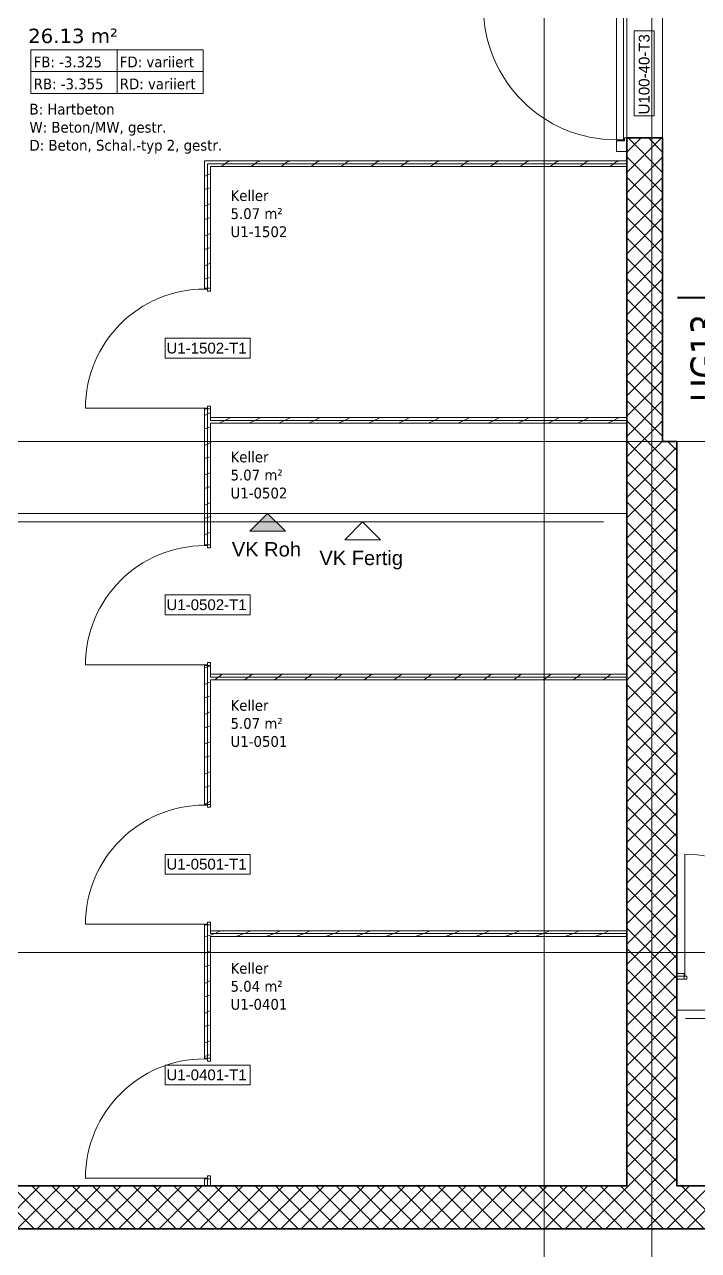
# Model space of a CAD drawing. Extents: x -982 to 937, y -179 to 616.
# Drawn here: x -428.7 to -334.8, y 251 to 421.8 of the extents above; entities that cross this region are included whole.
import ezdxf
from ezdxf.lldxf.tags import DXFTag

# ---------------------------------------------------------------- set-up
doc = ezdxf.new("R2010")
doc.units = 0
doc.layers.get('0').update_dxf_attribs({"lineweight": 13})
for name, color, linetype, lineweight in [('A-____-NOTE-TEXT', 7, 'Continuous', 9), ('A-AREA-____-IDEN', 7, 'Continuous', 5), ('A-DOOR-____-IDEN', 7, 'Continuous', 5), ('A-DOOR-____-OTLN', 7, 'Continuous', 9), ('A-DOOR-FRAM-MCUT', 7, 'Continuous', 9), ('A-DOOR-OPNG-OTLN', 7, 'Continuous', 9), ('A-FLOR-____-OVHD', 7, 'Strichpunkt - Fein', 9), ('A-WALL-____-MCUT', 7, 'Continuous', 35), ('A-WALL-____-PATT', 7, 'Continuous', 35), ('A-WALL-FNSH-MCUT', 7, 'Continuous', 35), ('S-GRID-____-OTLN', 7, 'Continuous', 5)]:
    doc.layers.add(name, color=color, linetype=linetype, lineweight=lineweight)
doc.layers.add('G-____-____-SYMB', color=7, linetype='Strichpunkt - Weit', lineweight=5, true_color=0x008080)
doc.styles.get("Standard").update_dxf_attribs({"font": 'arial.ttf'})
tags = doc.linetypes.add('_Rasterlinie_', pattern=[0.375, 0.2, -0.05, 0.075, -0.05]).pattern_tags.tags
tags[10:11] = [DXFTag(74, 4), DXFTag(75, 0), DXFTag(340, '0'), DXFTag(46, 1.0), DXFTag(50, 0.0), DXFTag(44, 0.0), DXFTag(45, 0.0)]
tags[8:9] = [DXFTag(74, 4), DXFTag(75, 0), DXFTag(340, '0'), DXFTag(46, 1.0), DXFTag(50, 0.0), DXFTag(44, 0.0), DXFTag(45, 0.0)]
tags[6:7] = [DXFTag(74, 4), DXFTag(75, 0), DXFTag(340, '0'), DXFTag(46, 1.0), DXFTag(50, 0.0), DXFTag(44, 0.0), DXFTag(45, 0.0)]
tags[4:5] = [DXFTag(74, 4), DXFTag(75, 0), DXFTag(340, '0'), DXFTag(46, 1.0), DXFTag(50, 0.0), DXFTag(44, 0.0), DXFTag(45, 0.0)]
tags = doc.linetypes.add('Strich Punkt fein', pattern=[0.2, 0.1, -0.05, 0, -0.05]).pattern_tags.tags
tags[10:11] = [DXFTag(74, 4), DXFTag(75, 0), DXFTag(340, '0'), DXFTag(46, 1.0), DXFTag(50, 0.0), DXFTag(44, 0.0), DXFTag(45, 0.0)]
tags[8:9] = [DXFTag(74, 4), DXFTag(75, 0), DXFTag(340, '0'), DXFTag(46, 1.0), DXFTag(50, 0.0), DXFTag(44, 0.0), DXFTag(45, 0.0)]
tags[6:7] = [DXFTag(74, 4), DXFTag(75, 0), DXFTag(340, '0'), DXFTag(46, 1.0), DXFTag(50, 0.0), DXFTag(44, 0.0), DXFTag(45, 0.0)]
tags[4:5] = [DXFTag(74, 4), DXFTag(75, 0), DXFTag(340, '0'), DXFTag(46, 1.0), DXFTag(50, 0.0), DXFTag(44, 0.0), DXFTag(45, 0.0)]
tags = doc.linetypes.add('Strichpunkt - Fein', pattern=[0.2, 0.1, -0.05, 0, -0.05]).pattern_tags.tags
tags[10:11] = [DXFTag(74, 4), DXFTag(75, 0), DXFTag(340, '0'), DXFTag(46, 1.0), DXFTag(50, 0.0), DXFTag(44, 0.0), DXFTag(45, 0.0)]
tags[8:9] = [DXFTag(74, 4), DXFTag(75, 0), DXFTag(340, '0'), DXFTag(46, 1.0), DXFTag(50, 0.0), DXFTag(44, 0.0), DXFTag(45, 0.0)]
tags[6:7] = [DXFTag(74, 4), DXFTag(75, 0), DXFTag(340, '0'), DXFTag(46, 1.0), DXFTag(50, 0.0), DXFTag(44, 0.0), DXFTag(45, 0.0)]
tags[4:5] = [DXFTag(74, 4), DXFTag(75, 0), DXFTag(340, '0'), DXFTag(46, 1.0), DXFTag(50, 0.0), DXFTag(44, 0.0), DXFTag(45, 0.0)]
tags = doc.linetypes.add('Strichpunkt - Weit', pattern=[0.5, 0.2, -0.15, 0, -0.15]).pattern_tags.tags
tags[10:11] = [DXFTag(74, 4), DXFTag(75, 0), DXFTag(340, '0'), DXFTag(46, 1.0), DXFTag(50, 0.0), DXFTag(44, 0.0), DXFTag(45, 0.0)]
tags[8:9] = [DXFTag(74, 4), DXFTag(75, 0), DXFTag(340, '0'), DXFTag(46, 1.0), DXFTag(50, 0.0), DXFTag(44, 0.0), DXFTag(45, 0.0)]
tags[6:7] = [DXFTag(74, 4), DXFTag(75, 0), DXFTag(340, '0'), DXFTag(46, 1.0), DXFTag(50, 0.0), DXFTag(44, 0.0), DXFTag(45, 0.0)]
tags[4:5] = [DXFTag(74, 4), DXFTag(75, 0), DXFTag(340, '0'), DXFTag(46, 1.0), DXFTag(50, 0.0), DXFTag(44, 0.0), DXFTag(45, 0.0)]

# ---------------------------------------------------------------- blocks, each defined once
blk = doc.blocks.new('Referenz-A0UJ2GQRXE', base_point=(-954.02, -167.52))
at = {"layer": 'A-____-NOTE-TEXT', "color": 0, "linetype": 'Continuous', "lineweight": 5, "ltscale": 0.13}
for p, q in [((-394.78, 353.69), (-397.28, 351.19)), ((-392.28, 351.19), (-394.78, 353.69)), ((-381.55, 352.49), (-384.05, 349.99)), ((-379.05, 349.99), (-381.55, 352.49)), ((-397.28, 351.19), (-392.28, 351.19)), ((-384.05, 349.99), (-379.05, 349.99))]:
    blk.add_line(p, q, dxfattribs=at)
for points in [[(-394.78, 351.19), (-397.28, 351.19), (-394.78, 353.69)], [(-394.78, 351.19), (-394.78, 353.69), (-392.28, 351.19)]]:
    blk.add_solid(points, dxfattribs=at)
at = {"layer": 'A-AREA-____-IDEN', "color": 0, "linetype": 'Continuous', "ltscale": 0.13}
for p, q in [((-427.77, 418.29), (-403.77, 418.29)), ((-427.77, 412.17), (-427.77, 418.29)), ((-415.77, 418.29), (-415.77, 412.17)), ((-403.77, 418.29), (-403.77, 412.17)), ((-427.77, 415.23), (-403.77, 415.23)), ((-403.77, 412.17), (-427.77, 412.17))]:
    blk.add_line(p, q, dxfattribs=at)
at = {"layer": 'A-DOOR-____-IDEN', "color": 0, "linetype": 'Continuous', "ltscale": 0.13}
for p, q in [((-343.7, 409.07), (-343.7, 420.91)), ((-343.7, 420.91), (-340.92, 420.91)), ((-340.92, 420.91), (-340.92, 409.07)), ((-340.92, 409.07), (-343.7, 409.07)), ((-409.08, 378.08), (-397.24, 378.08)), ((-409.08, 375.3), (-409.08, 378.08)), ((-397.24, 378.08), (-397.24, 375.3)), ((-397.24, 375.3), (-409.08, 375.3)), ((-409.08, 342.33), (-397.24, 342.33)), ((-409.08, 339.55), (-409.08, 342.33)), ((-397.24, 342.33), (-397.24, 339.55)), ((-397.24, 339.55), (-409.08, 339.55)), ((-409.08, 306.18), (-397.24, 306.18)), ((-409.08, 303.4), (-409.08, 306.18)), ((-397.24, 306.18), (-397.24, 303.4)), ((-397.24, 303.4), (-409.08, 303.4)), ((-409.08, 276.83), (-397.24, 276.83)), ((-409.08, 274.05), (-409.08, 276.83)), ((-397.24, 276.83), (-397.24, 274.05)), ((-397.24, 274.05), (-409.08, 274.05))]:
    blk.add_line(p, q, dxfattribs=at)
at = {"layer": 'A-DOOR-____-OTLN', "color": 0, "linetype": 'Continuous', "ltscale": 0.13}
for p, q in [((-346.2, 405.73), (-346.2, 424.25)), ((-345.2, 424.25), (-345.2, 405.73)), ((-345.2, 405.73), (-346.2, 405.73))]:
    blk.add_line(p, q, dxfattribs=at)
at = {"layer": 'A-DOOR-____-OTLN', "color": 0, "linetype": 'Strich Punkt fein', "ltscale": 0.13}
for p, q in [((-344.76, 423.99), (-344.76, 405.99)), ((-339.76, 405.99), (-339.76, 423.99))]:
    blk.add_line(p, q, dxfattribs=at)
at = {"layer": 'A-DOOR-FRAM-MCUT', "color": 0, "linetype": 'Continuous', "ltscale": 0.13}
for p, q in [((-346.2, 405.59), (-345.06, 405.59)), ((-346.2, 404.09), (-346.2, 405.59)), ((-345.06, 405.99), (-344.76, 405.99)), ((-345.06, 405.59), (-345.06, 405.99)), ((-344.76, 405.99), (-344.76, 404.09)), ((-344.76, 404.09), (-346.2, 404.09)), ((-403.56, 385.04), (-402.76, 385.04)), ((-403.56, 384.94), (-403.56, 385.04)), ((-403.16, 384.94), (-403.56, 384.94)), ((-403.16, 384.64), (-403.16, 384.94)), ((-402.76, 384.64), (-403.16, 384.64)), ((-402.76, 385.04), (-402.76, 384.64)), ((-403.56, 368.34), (-403.16, 368.34)), ((-403.56, 368.24), (-403.56, 368.34)), ((-402.76, 368.24), (-403.56, 368.24)), ((-403.16, 368.64), (-402.76, 368.64)), ((-403.16, 368.34), (-403.16, 368.64)), ((-402.76, 368.64), (-402.76, 368.24)), ((-403.56, 349.29), (-402.76, 349.29)), ((-403.56, 349.19), (-403.56, 349.29)), ((-403.16, 349.19), (-403.56, 349.19)), ((-403.16, 348.89), (-403.16, 349.19)), ((-402.76, 348.89), (-403.16, 348.89)), ((-402.76, 349.29), (-402.76, 348.89)), ((-403.56, 332.59), (-403.16, 332.59)), ((-403.56, 332.49), (-403.56, 332.59)), ((-402.76, 332.49), (-403.56, 332.49)), ((-403.16, 332.89), (-402.76, 332.89)), ((-403.16, 332.59), (-403.16, 332.89)), ((-402.76, 332.89), (-402.76, 332.49)), ((-403.56, 313.14), (-402.76, 313.14)), ((-403.56, 313.04), (-403.56, 313.14)), ((-403.16, 313.04), (-403.56, 313.04)), ((-403.16, 312.74), (-403.16, 313.04)), ((-402.76, 312.74), (-403.16, 312.74)), ((-402.76, 313.14), (-402.76, 312.74)), ((-403.56, 296.44), (-403.16, 296.44)), ((-403.56, 296.34), (-403.56, 296.44)), ((-402.76, 296.34), (-403.56, 296.34)), ((-403.16, 296.74), (-402.76, 296.74)), ((-403.16, 296.44), (-403.16, 296.74)), ((-402.76, 296.74), (-402.76, 296.34)), ((-336.76, 288.79), (-336.76, 289.59)), ((-336.76, 289.59), (-336.66, 289.59)), ((-336.36, 288.79), (-336.76, 288.79)), ((-336.66, 289.59), (-336.66, 289.19)), ((-336.66, 289.19), (-336.36, 289.19)), ((-336.36, 289.19), (-336.36, 288.79)), ((-403.56, 277.79), (-402.76, 277.79)), ((-403.56, 277.69), (-403.56, 277.79)), ((-403.16, 277.69), (-403.56, 277.69)), ((-403.16, 277.39), (-403.16, 277.69)), ((-402.76, 277.39), (-403.16, 277.39)), ((-402.76, 277.79), (-402.76, 277.39)), ((-403.16, 261.39), (-402.76, 261.39)), ((-403.16, 261.09), (-403.16, 261.39)), ((-402.76, 261.39), (-402.76, 260.99)), ((-403.56, 261.09), (-403.16, 261.09)), ((-403.56, 260.99), (-403.56, 261.09)), ((-402.76, 260.99), (-403.56, 260.99))]:
    blk.add_line(p, q, dxfattribs=at)
at = {"layer": 'A-DOOR-OPNG-OTLN', "color": 0, "linetype": 'Continuous', "ltscale": 0.13}
for p, q in [((-403.56, 368.34), (-420.16, 368.34)), ((-403.56, 332.59), (-420.16, 332.59)), ((-336.66, 289.59), (-336.66, 306.19)), ((-403.56, 296.44), (-420.16, 296.44)), ((-403.56, 261.09), (-420.16, 261.09))]:
    blk.add_line(p, q, dxfattribs=at)
for centre, major_axis in [((-346.2, 424.25), (-18.52, 0)), ((-403.56, 368.34), (0, 16.6)), ((-403.56, 332.59), (0, 16.6)), ((-403.56, 296.44), (0, 16.6)), ((-336.66, 289.59), (16.6, 0)), ((-403.56, 261.09), (0, 16.6))]:
    blk.add_ellipse(centre, major_axis=major_axis, ratio=1, start_param=0, end_param=1.570796, dxfattribs=at)
at = {"layer": 'A-FLOR-____-OVHD', "color": 0, "linetype": 'Strichpunkt - Fein', "ltscale": 0.13}
for p, q in [((-887.16, 353.69), (-344.76, 353.69)), ((-429.56, 352.49), (-347.98, 352.49)), ((-337.76, 284.49), (-252.46, 284.49)), ((-336.56, 283.29), (-252.46, 283.29))]:
    blk.add_line(p, q, dxfattribs=at)
at = {"layer": 'A-WALL-____-MCUT', "color": 0, "linetype": 'Continuous', "ltscale": 0.35}
for p, q in [((-344.76, 405.99), (-344.76, 259.99)), ((-339.76, 405.99), (-344.76, 405.99)), ((-339.76, 363.69), (-339.76, 405.99)), ((-337.76, 363.69), (-339.76, 363.69)), ((-337.76, 259.99), (-337.76, 363.69)), ((-344.76, 259.99), (-455.36, 259.99)), ((-252.46, 259.99), (-337.76, 259.99)), ((-461.36, 253.99), (-58.71, 253.99))]:
    blk.add_line(p, q, dxfattribs=at)
at = {"layer": 'A-WALL-____-MCUT', "color": 0, "linetype": 'Continuous', "lineweight": 9, "ltscale": 0.13}
for p, q in [((-344.76, 402.39), (-403.16, 402.39)), ((-403.16, 385.04), (-403.16, 402.39)), ((-403.16, 349.29), (-403.16, 368.24)), ((-402.76, 367.04), (-402.76, 366.64)), ((-344.76, 366.64), (-402.76, 366.64)), ((-403.16, 313.14), (-403.16, 332.49)), ((-402.76, 331.29), (-402.76, 330.89)), ((-344.76, 330.89), (-402.76, 330.89)), ((-403.16, 277.79), (-403.16, 296.34)), ((-402.76, 295.54), (-402.76, 295.14)), ((-344.76, 295.14), (-402.76, 295.14)), ((-336.76, 289.19), (-337.76, 289.19)), ((-403.16, 259.99), (-403.16, 260.99))]:
    blk.add_line(p, q, dxfattribs=at)
at = {"layer": 'A-WALL-____-PATT', "color": 0, "linetype": 'Continuous', "lineweight": 9, "ltscale": 0.13}
for p, q in [((-344.76, 403.99), (-342.75, 405.99)), ((-344.76, 401.16), (-339.92, 405.99)), ((-339.76, 401.2), (-344.55, 405.99)), ((-339.76, 404.03), (-341.72, 405.99)), ((-339.76, 398.37), (-344.76, 403.37)), ((-344.76, 398.33), (-339.76, 403.33)), ((-400.71, 402.39), (-401.25, 401.99)), ((-400.38, 402.64), (-400.71, 402.39)), ((-399.9, 402.79), (-400.34, 402.65)), ((-396.55, 402.39), (-397.08, 401.99)), ((-396.22, 402.64), (-396.55, 402.39)), ((-395.73, 402.79), (-396.17, 402.65)), ((-392.38, 402.39), (-392.92, 401.99)), ((-392.05, 402.64), (-392.38, 402.39)), ((-391.57, 402.79), (-392.01, 402.65)), ((-388.22, 402.39), (-388.75, 401.99)), ((-387.89, 402.64), (-388.22, 402.39)), ((-387.4, 402.79), (-387.84, 402.65)), ((-384.05, 402.39), (-384.59, 401.99)), ((-383.72, 402.64), (-384.05, 402.39)), ((-383.24, 402.79), (-383.68, 402.65)), ((-379.89, 402.39), (-380.42, 401.99)), ((-379.56, 402.64), (-379.89, 402.39)), ((-379.07, 402.79), (-379.51, 402.65)), ((-375.72, 402.39), (-376.26, 401.99)), ((-375.39, 402.64), (-375.72, 402.39)), ((-374.91, 402.79), (-375.35, 402.65)), ((-371.56, 402.39), (-372.09, 401.99)), ((-371.22, 402.64), (-371.56, 402.39)), ((-370.74, 402.79), (-371.18, 402.65)), ((-367.39, 402.39), (-367.93, 401.99)), ((-367.06, 402.64), (-367.39, 402.39)), ((-366.58, 402.79), (-367.02, 402.65)), ((-363.23, 402.39), (-363.76, 401.99)), ((-362.89, 402.64), (-363.23, 402.39)), ((-362.42, 402.79), (-362.85, 402.65)), ((-359.06, 402.39), (-359.6, 401.99)), ((-358.73, 402.64), (-359.06, 402.39)), ((-358.25, 402.79), (-358.69, 402.65)), ((-354.9, 402.39), (-355.43, 401.99)), ((-354.56, 402.64), (-354.9, 402.39)), ((-354.09, 402.79), (-354.52, 402.65)), ((-350.73, 402.39), (-351.27, 401.99)), ((-350.4, 402.64), (-350.73, 402.39)), ((-349.92, 402.79), (-350.36, 402.65)), ((-346.57, 402.39), (-347.1, 401.99)), ((-346.23, 402.64), (-346.57, 402.39)), ((-345.76, 402.79), (-346.19, 402.65)), ((-403.16, 400.84), (-403.56, 400.64)), ((-402.76, 401.04), (-403.16, 400.84)), ((-339.76, 395.54), (-344.76, 400.54)), ((-344.76, 395.5), (-339.76, 400.5)), ((-403.16, 398.93), (-403.56, 398.8)), ((-402.76, 399.06), (-403.16, 398.93)), ((-403.16, 396.67), (-403.56, 396.47)), ((-402.76, 396.87), (-403.16, 396.67)), ((-339.76, 392.71), (-344.76, 397.71)), ((-344.76, 392.67), (-339.76, 397.67)), ((-403.16, 394.76), (-403.56, 394.63)), ((-402.76, 394.9), (-403.16, 394.76)), ((-339.76, 389.89), (-344.76, 394.89)), ((-344.76, 389.84), (-339.76, 394.84)), ((-403.16, 392.51), (-403.56, 392.31)), ((-402.76, 392.71), (-403.16, 392.51)), ((-339.76, 387.06), (-344.76, 392.06)), ((-344.76, 387.02), (-339.76, 392.02)), ((-403.16, 390.6), (-403.56, 390.47)), ((-402.76, 390.73), (-403.16, 390.6)), ((-403.16, 388.34), (-403.56, 388.14)), ((-402.76, 388.54), (-403.16, 388.34)), ((-339.76, 384.23), (-344.76, 389.23)), ((-344.76, 384.19), (-339.76, 389.19)), ((-403.16, 386.44), (-403.56, 386.3)), ((-402.76, 386.57), (-403.16, 386.44)), ((-339.76, 381.4), (-344.76, 386.4)), ((-344.76, 381.36), (-339.76, 386.36)), ((-339.76, 378.57), (-344.76, 383.57)), ((-344.76, 378.53), (-339.76, 383.53)), ((-339.76, 375.74), (-344.76, 380.74)), ((-344.76, 375.7), (-339.76, 380.7)), ((-339.76, 372.92), (-344.76, 377.92)), ((-344.76, 372.87), (-339.76, 377.87)), ((-339.76, 370.09), (-344.76, 375.09)), ((-344.76, 370.04), (-339.76, 375.04)), ((-339.76, 367.26), (-344.76, 372.26)), ((-344.76, 367.22), (-339.76, 372.22)), ((-339.76, 364.43), (-344.76, 369.43)), ((-344.76, 364.39), (-339.76, 369.39)), ((-403.16, 367.52), (-403.56, 367.32)), ((-402.76, 367.72), (-403.16, 367.52)), ((-403.16, 365.61), (-403.56, 365.48)), ((-402.76, 365.74), (-403.16, 365.61)), ((-400.75, 366.64), (-401.55, 366.24)), ((-399.95, 367.04), (-400.75, 366.64)), ((-396.58, 366.64), (-397.38, 366.24)), ((-395.78, 367.04), (-396.58, 366.64)), ((-392.42, 366.64), (-393.22, 366.24)), ((-391.62, 367.04), (-392.42, 366.64)), ((-388.25, 366.64), (-389.05, 366.24)), ((-387.45, 367.04), (-388.25, 366.64)), ((-384.09, 366.64), (-384.89, 366.24)), ((-383.29, 367.04), (-384.09, 366.64)), ((-379.92, 366.64), (-380.72, 366.24)), ((-379.12, 367.04), (-379.92, 366.64)), ((-375.76, 366.64), (-376.56, 366.24)), ((-374.96, 367.04), (-375.76, 366.64)), ((-371.59, 366.64), (-372.39, 366.24)), ((-370.79, 367.04), (-371.59, 366.64)), ((-367.43, 366.64), (-368.23, 366.24)), ((-366.63, 367.04), (-367.43, 366.64)), ((-363.26, 366.64), (-364.06, 366.24)), ((-362.46, 367.04), (-363.26, 366.64)), ((-359.1, 366.64), (-359.9, 366.24)), ((-358.3, 367.04), (-359.1, 366.64)), ((-354.93, 366.64), (-355.73, 366.24)), ((-354.13, 367.04), (-354.93, 366.64)), ((-350.77, 366.64), (-351.57, 366.24)), ((-349.97, 367.04), (-350.77, 366.64)), ((-346.6, 366.64), (-347.4, 366.24)), ((-345.8, 367.04), (-346.6, 366.64)), ((-341.85, 363.69), (-344.76, 366.6)), ((-342.63, 363.69), (-339.76, 366.56)), ((-403.16, 363.35), (-403.56, 363.15)), ((-402.76, 363.55), (-403.16, 363.35)), ((-344.68, 363.69), (-344.76, 363.77)), ((-344.76, 361.56), (-342.63, 363.69)), ((-344.76, 358.73), (-339.8, 363.69)), ((-344.76, 355.9), (-337.76, 362.9)), ((-337.76, 356.77), (-344.68, 363.69)), ((-337.76, 359.6), (-341.85, 363.69)), ((-339.8, 363.69), (-339.76, 363.73)), ((-337.76, 362.43), (-339.02, 363.69)), ((-403.16, 361.45), (-403.56, 361.31)), ((-402.76, 361.58), (-403.16, 361.45)), ((-337.76, 353.94), (-344.76, 360.94)), ((-403.16, 359.19), (-403.56, 358.99)), ((-402.76, 359.39), (-403.16, 359.19)), ((-344.76, 353.07), (-337.76, 360.07)), ((-403.16, 357.28), (-403.56, 357.15)), ((-402.76, 357.42), (-403.16, 357.28)), ((-337.76, 351.12), (-344.76, 358.12)), ((-344.76, 350.25), (-337.76, 357.25)), ((-337.76, 348.29), (-344.76, 355.29)), ((-403.16, 355.02), (-403.56, 354.82)), ((-402.76, 355.22), (-403.16, 355.02)), ((-344.76, 347.42), (-337.76, 354.42)), ((-403.16, 353.12), (-403.56, 352.98)), ((-402.76, 353.25), (-403.16, 353.12)), ((-337.76, 345.46), (-344.76, 352.46)), ((-403.16, 350.86), (-403.56, 350.66)), ((-402.76, 351.06), (-403.16, 350.86)), ((-344.76, 344.59), (-337.76, 351.59)), ((-337.76, 342.63), (-344.76, 349.63)), ((-344.76, 341.76), (-337.76, 348.76)), ((-337.76, 339.8), (-344.76, 346.8)), ((-344.76, 338.93), (-337.76, 345.93)), ((-337.76, 336.97), (-344.76, 343.97)), ((-344.76, 336.1), (-337.76, 343.1)), ((-337.76, 334.15), (-344.76, 341.15)), ((-344.76, 333.28), (-337.76, 340.28)), ((-337.76, 331.32), (-344.76, 338.32)), ((-344.76, 330.45), (-337.76, 337.45)), ((-337.76, 328.49), (-344.76, 335.49)), ((-344.76, 327.62), (-337.76, 334.62)), ((-403.16, 332.29), (-403.56, 332.16)), ((-402.76, 332.43), (-403.16, 332.29)), ((-337.76, 325.66), (-344.76, 332.66)), ((-344.76, 324.79), (-337.76, 331.79)), ((-403.16, 330.03), (-403.56, 329.83)), ((-402.76, 330.23), (-403.16, 330.03)), ((-401.96, 330.64), (-402.24, 330.49)), ((-401.64, 330.89), (-402.04, 330.59)), ((-401.1, 331.29), (-401.64, 330.89)), ((-397.79, 330.64), (-398.08, 330.49)), ((-397.47, 330.89), (-397.87, 330.59)), ((-396.94, 331.29), (-397.47, 330.89)), ((-393.63, 330.64), (-393.91, 330.49)), ((-393.31, 330.89), (-393.71, 330.59)), ((-392.77, 331.29), (-393.31, 330.89)), ((-389.46, 330.64), (-389.75, 330.49)), ((-389.14, 330.89), (-389.54, 330.59)), ((-388.61, 331.29), (-389.14, 330.89)), ((-385.3, 330.64), (-385.58, 330.49)), ((-384.98, 330.89), (-385.38, 330.59)), ((-384.44, 331.29), (-384.98, 330.89)), ((-381.13, 330.64), (-381.42, 330.49)), ((-380.81, 330.89), (-381.21, 330.59)), ((-380.28, 331.29), (-380.81, 330.89)), ((-376.97, 330.64), (-377.25, 330.49)), ((-376.65, 330.89), (-377.05, 330.59)), ((-376.11, 331.29), (-376.65, 330.89)), ((-372.8, 330.64), (-373.09, 330.49)), ((-372.48, 330.89), (-372.88, 330.59)), ((-371.95, 331.29), (-372.48, 330.89)), ((-368.64, 330.64), (-368.92, 330.49)), ((-368.32, 330.89), (-368.72, 330.59)), ((-367.78, 331.29), (-368.32, 330.89)), ((-364.47, 330.64), (-364.76, 330.49)), ((-364.15, 330.89), (-364.55, 330.59)), ((-363.62, 331.29), (-364.15, 330.89)), ((-360.31, 330.64), (-360.59, 330.49)), ((-359.99, 330.89), (-360.39, 330.59)), ((-359.46, 331.29), (-359.99, 330.89)), ((-356.14, 330.64), (-356.43, 330.49)), ((-355.82, 330.89), (-356.22, 330.59)), ((-355.29, 331.29), (-355.82, 330.89)), ((-351.98, 330.64), (-352.26, 330.49)), ((-351.66, 330.89), (-352.06, 330.59)), ((-351.13, 331.29), (-351.66, 330.89)), ((-347.81, 330.64), (-348.1, 330.49)), ((-347.49, 330.89), (-347.89, 330.6)), ((-346.96, 331.29), (-347.49, 330.89)), ((-337.76, 322.83), (-344.76, 329.83)), ((-403.16, 328.13), (-403.56, 328)), ((-402.76, 328.26), (-403.16, 328.13)), ((-344.76, 321.96), (-337.76, 328.96)), ((-337.76, 320), (-344.76, 327)), ((-403.16, 325.87), (-403.56, 325.67)), ((-402.76, 326.07), (-403.16, 325.87)), ((-344.76, 319.13), (-337.76, 326.13)), ((-403.16, 323.96), (-403.56, 323.83)), ((-402.76, 324.1), (-403.16, 323.96)), ((-337.76, 317.18), (-344.76, 324.18)), ((-344.76, 316.3), (-337.76, 323.3)), ((-403.16, 321.71), (-403.56, 321.51)), ((-402.76, 321.91), (-403.16, 321.71)), ((-337.76, 314.35), (-344.76, 321.35)), ((-403.16, 319.8), (-403.56, 319.67)), ((-402.76, 319.93), (-403.16, 319.8)), ((-344.76, 313.48), (-337.76, 320.48)), ((-402.76, 317.74), (-403.16, 317.54)), ((-337.76, 311.52), (-344.76, 318.52)), ((-403.16, 317.54), (-403.56, 317.34)), ((-344.76, 310.65), (-337.76, 317.65)), ((-403.16, 315.63), (-403.56, 315.5)), ((-402.76, 315.77), (-403.16, 315.63)), ((-337.76, 308.69), (-344.76, 315.69)), ((-344.76, 307.82), (-337.76, 314.82)), ((-403.16, 313.38), (-403.56, 313.18)), ((-402.76, 313.58), (-403.16, 313.38)), ((-337.76, 305.86), (-344.76, 312.86)), ((-344.76, 304.99), (-337.76, 311.99)), ((-337.76, 303.03), (-344.76, 310.03)), ((-344.76, 302.16), (-337.76, 309.16)), ((-337.76, 300.2), (-344.76, 307.2)), ((-344.76, 299.33), (-337.76, 306.33)), ((-337.76, 297.38), (-344.76, 304.38)), ((-344.76, 296.51), (-337.76, 303.51)), ((-337.76, 294.55), (-344.76, 301.55)), ((-344.76, 293.68), (-337.76, 300.68)), ((-337.76, 291.72), (-344.76, 298.72)), ((-344.76, 290.85), (-337.76, 297.85)), ((-401.34, 295.54), (-401.96, 295.23)), ((-397.18, 295.54), (-397.79, 295.23)), ((-393.01, 295.54), (-393.63, 295.23)), ((-388.85, 295.54), (-389.46, 295.23)), ((-384.68, 295.54), (-385.3, 295.23)), ((-380.52, 295.54), (-381.13, 295.23)), ((-376.35, 295.54), (-376.97, 295.23)), ((-372.19, 295.54), (-372.8, 295.23)), ((-368.02, 295.54), (-368.64, 295.23)), ((-363.86, 295.54), (-364.47, 295.23)), ((-359.69, 295.54), (-360.31, 295.23)), ((-355.53, 295.54), (-356.14, 295.23)), ((-351.36, 295.54), (-351.98, 295.23)), ((-347.2, 295.54), (-347.81, 295.23)), ((-337.76, 288.89), (-344.76, 295.89)), ((-403.16, 294.81), (-403.56, 294.68)), ((-402.76, 294.94), (-403.16, 294.81)), ((-402.16, 295.14), (-402.76, 294.94)), ((-402, 295.2), (-402.16, 295.14)), ((-398, 295.14), (-399.2, 294.74)), ((-397.84, 295.2), (-398, 295.14)), ((-393.83, 295.14), (-395.03, 294.74)), ((-393.67, 295.2), (-393.83, 295.14)), ((-389.67, 295.14), (-390.87, 294.74)), ((-389.51, 295.2), (-389.67, 295.14)), ((-385.51, 295.14), (-386.71, 294.74)), ((-385.34, 295.2), (-385.51, 295.14)), ((-381.34, 295.14), (-382.54, 294.74)), ((-381.18, 295.2), (-381.34, 295.14)), ((-377.18, 295.14), (-378.38, 294.74)), ((-377.01, 295.2), (-377.18, 295.14)), ((-373.01, 295.14), (-374.21, 294.74)), ((-372.84, 295.2), (-373.01, 295.14)), ((-368.85, 295.14), (-370.05, 294.74)), ((-368.68, 295.2), (-368.85, 295.14)), ((-364.68, 295.14), (-365.88, 294.74)), ((-364.51, 295.2), (-364.68, 295.14)), ((-360.52, 295.14), (-361.72, 294.74)), ((-360.35, 295.2), (-360.52, 295.14)), ((-356.35, 295.14), (-357.55, 294.74)), ((-356.18, 295.2), (-356.35, 295.14)), ((-352.19, 295.14), (-353.39, 294.74)), ((-352.02, 295.2), (-352.19, 295.14)), ((-348.02, 295.14), (-349.22, 294.74)), ((-347.85, 295.2), (-348.02, 295.14)), ((-344.76, 294.84), (-345.06, 294.74)), ((-344.76, 288.02), (-337.76, 295.02)), ((-403.16, 292.55), (-403.56, 292.35)), ((-402.76, 292.75), (-403.16, 292.55)), ((-337.76, 286.06), (-344.76, 293.06)), ((-344.76, 285.19), (-337.76, 292.19)), ((-403.16, 290.65), (-403.56, 290.51)), ((-402.76, 290.78), (-403.16, 290.65)), ((-337.76, 283.23), (-344.76, 290.23)), ((-344.76, 282.36), (-337.76, 289.36)), ((-403.16, 288.39), (-403.56, 288.19)), ((-402.76, 288.59), (-403.16, 288.39)), ((-337.76, 280.41), (-344.76, 287.41)), ((-403.16, 286.48), (-403.56, 286.35)), ((-402.76, 286.62), (-403.16, 286.48)), ((-344.76, 279.53), (-337.76, 286.53)), ((-403.16, 284.22), (-403.56, 284.02)), ((-402.76, 284.42), (-403.16, 284.22)), ((-337.76, 277.58), (-344.76, 284.58)), ((-344.76, 276.71), (-337.76, 283.71)), ((-403.16, 282.32), (-403.56, 282.18)), ((-402.76, 282.45), (-403.16, 282.32)), ((-402.76, 280.26), (-403.16, 280.06)), ((-337.76, 274.75), (-344.76, 281.75)), ((-344.76, 273.88), (-337.76, 280.88)), ((-403.16, 280.06), (-403.56, 279.86)), ((-337.76, 271.92), (-344.76, 278.92)), ((-403.16, 278.15), (-403.56, 278.02)), ((-402.76, 278.29), (-403.16, 278.15)), ((-344.76, 271.05), (-337.76, 278.05)), ((-337.76, 269.09), (-344.76, 276.09)), ((-344.76, 268.22), (-337.76, 275.22)), ((-337.76, 266.26), (-344.76, 273.26)), ((-344.76, 265.39), (-337.76, 272.39)), ((-337.76, 263.44), (-344.76, 270.44)), ((-344.76, 262.56), (-337.76, 269.56)), ((-337.76, 260.61), (-344.76, 267.61)), ((-344.5, 259.99), (-337.76, 266.74)), ((-339.97, 259.99), (-344.76, 264.78)), ((-341.67, 259.99), (-337.76, 263.91)), ((-342.8, 259.99), (-344.76, 261.95)), ((-427.31, 253.99), (-433.31, 259.99)), ((-432.53, 253.99), (-426.53, 259.99)), ((-424.48, 253.99), (-430.48, 259.99)), ((-429.7, 253.99), (-423.7, 259.99)), ((-421.65, 253.99), (-427.65, 259.99)), ((-426.87, 253.99), (-420.87, 259.99)), ((-418.83, 253.99), (-424.83, 259.99)), ((-424.04, 253.99), (-418.04, 259.99)), ((-416, 253.99), (-422, 259.99)), ((-421.21, 253.99), (-415.21, 259.99)), ((-413.17, 253.99), (-419.17, 259.99)), ((-418.38, 253.99), (-412.38, 259.99)), ((-410.34, 253.99), (-416.34, 259.99)), ((-415.56, 253.99), (-409.56, 259.99)), ((-407.51, 253.99), (-413.51, 259.99)), ((-412.73, 253.99), (-406.73, 259.99)), ((-404.68, 253.99), (-410.68, 259.99)), ((-409.9, 253.99), (-403.9, 259.99)), ((-401.86, 253.99), (-407.86, 259.99)), ((-407.07, 253.99), (-401.07, 259.99)), ((-399.03, 253.99), (-405.03, 259.99)), ((-404.24, 253.99), (-398.24, 259.99)), ((-396.2, 253.99), (-402.2, 259.99)), ((-401.41, 253.99), (-395.41, 259.99)), ((-393.37, 253.99), (-399.37, 259.99)), ((-398.59, 253.99), (-392.59, 259.99)), ((-390.54, 253.99), (-396.54, 259.99)), ((-395.76, 253.99), (-389.76, 259.99)), ((-387.71, 253.99), (-393.71, 259.99)), ((-392.93, 253.99), (-386.93, 259.99)), ((-384.89, 253.99), (-390.89, 259.99)), ((-390.1, 253.99), (-384.1, 259.99)), ((-382.06, 253.99), (-388.06, 259.99)), ((-387.27, 253.99), (-381.27, 259.99)), ((-379.23, 253.99), (-385.23, 259.99)), ((-384.44, 253.99), (-378.44, 259.99)), ((-376.4, 253.99), (-382.4, 259.99)), ((-381.61, 253.99), (-375.61, 259.99)), ((-373.57, 253.99), (-379.57, 259.99)), ((-378.79, 253.99), (-372.79, 259.99)), ((-370.74, 253.99), (-376.74, 259.99)), ((-375.96, 253.99), (-369.96, 259.99)), ((-367.91, 253.99), (-373.91, 259.99)), ((-373.13, 253.99), (-367.13, 259.99)), ((-365.09, 253.99), (-371.09, 259.99)), ((-370.3, 253.99), (-364.3, 259.99)), ((-362.26, 253.99), (-368.26, 259.99)), ((-367.47, 253.99), (-361.47, 259.99)), ((-359.43, 253.99), (-365.43, 259.99)), ((-364.64, 253.99), (-358.64, 259.99)), ((-356.6, 253.99), (-362.6, 259.99)), ((-361.82, 253.99), (-355.82, 259.99)), ((-353.77, 253.99), (-359.77, 259.99)), ((-358.99, 253.99), (-352.99, 259.99)), ((-350.94, 253.99), (-356.94, 259.99)), ((-356.16, 253.99), (-350.16, 259.99)), ((-348.12, 253.99), (-354.12, 259.99)), ((-353.33, 253.99), (-347.33, 259.99)), ((-345.29, 253.99), (-351.29, 259.99)), ((-350.5, 253.99), (-344.5, 259.99)), ((-342.46, 253.99), (-348.46, 259.99)), ((-347.67, 253.99), (-341.67, 259.99)), ((-339.63, 253.99), (-345.63, 259.99)), ((-344.85, 253.99), (-338.85, 259.99)), ((-336.8, 253.99), (-342.8, 259.99)), ((-342.02, 253.99), (-336.02, 259.99)), ((-333.97, 253.99), (-339.97, 259.99)), ((-339.19, 253.99), (-333.19, 259.99)), ((-338.85, 259.99), (-337.76, 261.08)), ((-331.14, 253.99), (-337.14, 259.99)), ((-336.36, 253.99), (-330.36, 259.99))]:
    blk.add_line(p, q, dxfattribs=at)
at = {"layer": 'A-WALL-FNSH-MCUT', "color": 0, "linetype": 'Continuous', "lineweight": 9, "ltscale": 0.13}
for p, q in [((-344.76, 402.79), (-403.56, 402.79)), ((-403.56, 402.79), (-403.56, 385.04)), ((-402.76, 401.99), (-344.76, 401.99)), ((-402.76, 385.04), (-402.76, 401.99)), ((-403.56, 385.04), (-402.76, 385.04)), ((-403.56, 368.24), (-403.56, 349.29)), ((-402.76, 368.24), (-403.56, 368.24)), ((-402.76, 367.04), (-402.76, 368.24)), ((-344.76, 367.04), (-402.76, 367.04)), ((-402.76, 349.29), (-402.76, 366.24)), ((-402.76, 366.24), (-344.76, 366.24)), ((-403.56, 349.29), (-402.76, 349.29)), ((-403.56, 332.49), (-403.56, 313.14)), ((-402.76, 332.49), (-403.56, 332.49)), ((-402.76, 331.29), (-402.76, 332.49)), ((-344.76, 331.29), (-402.76, 331.29)), ((-402.76, 313.14), (-402.76, 330.49)), ((-402.76, 330.49), (-344.76, 330.49)), ((-403.56, 313.14), (-402.76, 313.14)), ((-403.56, 296.34), (-403.56, 277.79)), ((-402.76, 296.34), (-403.56, 296.34)), ((-402.76, 295.54), (-402.76, 296.34)), ((-344.76, 295.54), (-402.76, 295.54)), ((-402.76, 277.79), (-402.76, 294.74)), ((-402.76, 294.74), (-344.76, 294.74)), ((-336.76, 289.59), (-337.76, 289.59)), ((-337.76, 288.79), (-336.76, 288.79)), ((-336.76, 288.79), (-336.76, 289.59)), ((-403.56, 277.79), (-402.76, 277.79)), ((-403.56, 260.99), (-403.56, 259.99)), ((-402.76, 260.99), (-403.56, 260.99)), ((-402.76, 259.99), (-402.76, 260.99))]:
    blk.add_line(p, q, dxfattribs=at)
at = {"layer": 'G-____-____-SYMB', "color": 0, "linetype": 'Continuous', "lineweight": 40, "ltscale": 0.4}
blk.add_line((-337.68, 383.77), (-329.26, 383.77), dxfattribs=at)
at = {"layer": 'S-GRID-____-OTLN', "color": 0, "linetype": '_Rasterlinie_', "ltscale": 0.13}
for p, q in [((-341.26, 606.16), (-341.26, 205.98)), ((-356.26, -167.52), (-356.26, 592.59)), ((-938.86, 363.69), (306.33, 363.69)), ((-938.86, 292.49), (306.33, 292.49))]:
    blk.add_line(p, q, dxfattribs=at)
at = {"layer": 'A-____-NOTE-TEXT', "color": 0, "linetype": 'Continuous', "lineweight": 5, "ltscale": 0.13, "char_height": 2, "attachment_point": 1}
for s, insert in [('{\\fArial;VK Roh}', (-399.77, 349.68)), ('{\\fArial;VK Fertig}', (-387.57, 348.48))]:
    blk.add_mtext(s, dxfattribs=dict(at, insert=insert))
at = {"layer": 'A-AREA-____-IDEN', "color": 0, "linetype": 'Continuous', "ltscale": 0.13, "attachment_point": 1}
for s, insert, char_height in [('{\\fVerdana;26.13 m²}', (-428.15, 421.21), 2), ('{\\W0.9;\\fVerdana;FB: -3.325}', (-427.38, 417.33), 1.5), ('{\\W0.9;\\fVerdana;FD: variiert}', (-415.38, 417.33), 1.5), ('{\\W0.9;\\fVerdana;RB: -3.355}', (-427.38, 414.27), 1.5), ('{\\W0.9;\\fVerdana;RD: variiert}', (-415.38, 414.27), 1.5), ('{\\W0.9;\\fVerdana;B: Hartbeton}', (-427.96, 410.75), 1.5), ('{\\W0.9;\\fVerdana;W: Beton/MW, gestr.}', (-427.96, 408.23), 1.5), ('{\\W0.9;\\fVerdana;D: Beton, Schal.-typ 2, gestr.}', (-427.96, 405.72), 1.5), ('{\\W0.9;\\fVerdana;Keller}', (-399.95, 398.71), 1.5), ('{\\W0.9;\\fVerdana;5.07 m²}', (-399.95, 396.2), 1.5), ('{\\W0.9;\\fVerdana;U1-1502}', (-399.95, 393.68), 1.5), ('{\\W0.9;\\fVerdana;Keller}', (-399.95, 362.3), 1.5), ('{\\W0.9;\\fVerdana;5.07 m²}', (-399.95, 359.78), 1.5), ('{\\W0.9;\\fVerdana;U1-0502}', (-399.95, 357.27), 1.5), ('{\\W0.9;\\fVerdana;Keller}', (-399.95, 327.69), 1.5), ('{\\W0.9;\\fVerdana;5.07 m²}', (-399.95, 325.17), 1.5), ('{\\W0.9;\\fVerdana;U1-0501}', (-399.95, 322.66), 1.5), ('{\\W0.9;\\fVerdana;Keller}', (-399.95, 291.06), 1.5), ('{\\W0.9;\\fVerdana;5.04 m²}', (-399.95, 288.55), 1.5), ('{\\W0.9;\\fVerdana;U1-0401}', (-399.95, 286.04), 1.5)]:
    blk.add_mtext(s, dxfattribs=dict(at, insert=insert, char_height=char_height))
at = {"layer": 'A-DOOR-____-IDEN', "color": 0, "linetype": 'Continuous', "ltscale": 0.13, "insert": (-343.08, 409.27), "char_height": 1.5, "attachment_point": 1, "rotation": 90}
blk.add_mtext('{\\fArial;U100-40-T3}', dxfattribs=at)
at = {"layer": 'A-DOOR-____-IDEN', "color": 0, "linetype": 'Continuous', "ltscale": 0.13, "char_height": 1.5, "attachment_point": 1}
for s, insert in [('{\\fArial;U1-1502-T1}', (-408.88, 377.46)), ('{\\fArial;U1-0502-T1}', (-408.88, 341.71)), ('{\\fArial;U1-0501-T1}', (-408.88, 305.56)), ('{\\fArial;U1-0401-T1}', (-408.88, 276.21))]:
    blk.add_mtext(s, dxfattribs=dict(at, insert=insert))
at = {"layer": 'G-____-____-SYMB', "color": 0, "linetype": 'Continuous', "ltscale": 0.13, "insert": (-335.87, 369.24), "char_height": 4, "attachment_point": 1, "rotation": 90}
blk.add_mtext('{\\W0.8;\\fVerdana;UG13}', dxfattribs=at)

msp = doc.modelspace()

# ---------------------------------------------------------------- block references
at = {"color": 9, "lineweight": 25, "ltscale": 0.25, "true_color": 0xc0c0c0}
msp.add_blockref('Referenz-A0UJ2GQRXE', (-954.02, -167.52), dxfattribs=at)

doc.saveas('drawing.dxf')
